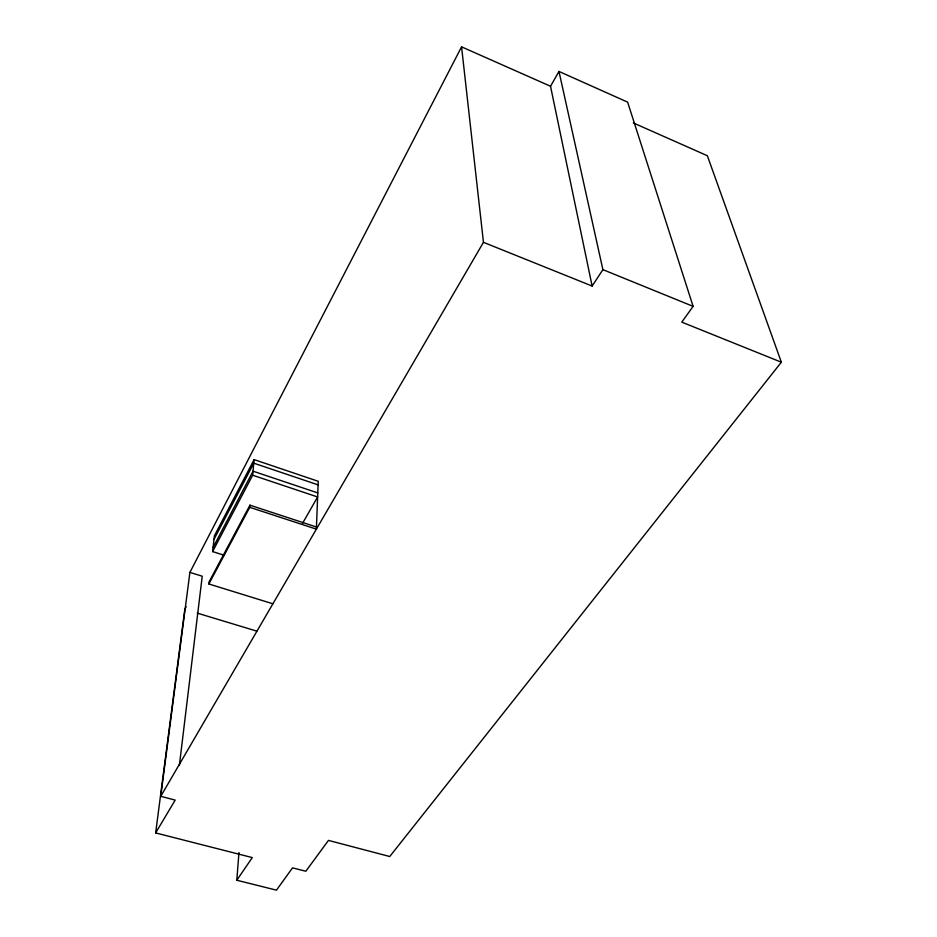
<?xml version="1.0" encoding="UTF-8"?>
<svg xmlns="http://www.w3.org/2000/svg" width="937" height="937" viewBox="0 0 937 937"><rect width="100%" height="100%" fill="white"/><g stroke="black" fill="none" stroke-linecap="round" stroke-linejoin="round"><path stroke-width="1.41" d="M633.353 122.946L707.341 155.718L781.353 362.197L389.745 856.523L328.465 840.407L305.813 871.246L292.543 867.861L276.462 890.15L236.792 880.241L238.958 852.6M272.901 603.791L208.869 583.985L249.746 507.315L249.945 505.172L316.46 527.004M223.709 555.102L212.605 551.588L252.662 475.223L254.079 459.61L318.229 481.29L316.378 529.147L249.746 507.315M208.869 583.985L209.115 581.83L249.945 505.172M212.605 551.588L214.421 535.788L254.079 459.61M179.377 765.435L202.228 576.22L189.906 572.402L160.754 796.309L175.184 800.104L155.647 832.923L252.287 857.589L236.792 880.241M155.647 832.923L184.812 609.343L186.147 606.801M189.906 572.402L461.566 46.85L550.523 86.251L592.137 286.054L483.457 242.32L461.566 46.85M214.011 539.384L253.751 463.159L318.088 484.862M213.074 547.501L253.025 471.182L317.784 492.921M550.523 86.251L558.979 71.446L627.638 102.145L693.111 306.364L681.773 322.129L781.353 362.197M302.487 523.443L317.62 496.973L252.662 475.223M160.754 796.309L483.457 242.32M592.137 286.054L602.901 269.645L558.979 71.446M197.262 613.114L256.797 631.128M602.901 269.645L693.111 306.364"/></g></svg>
